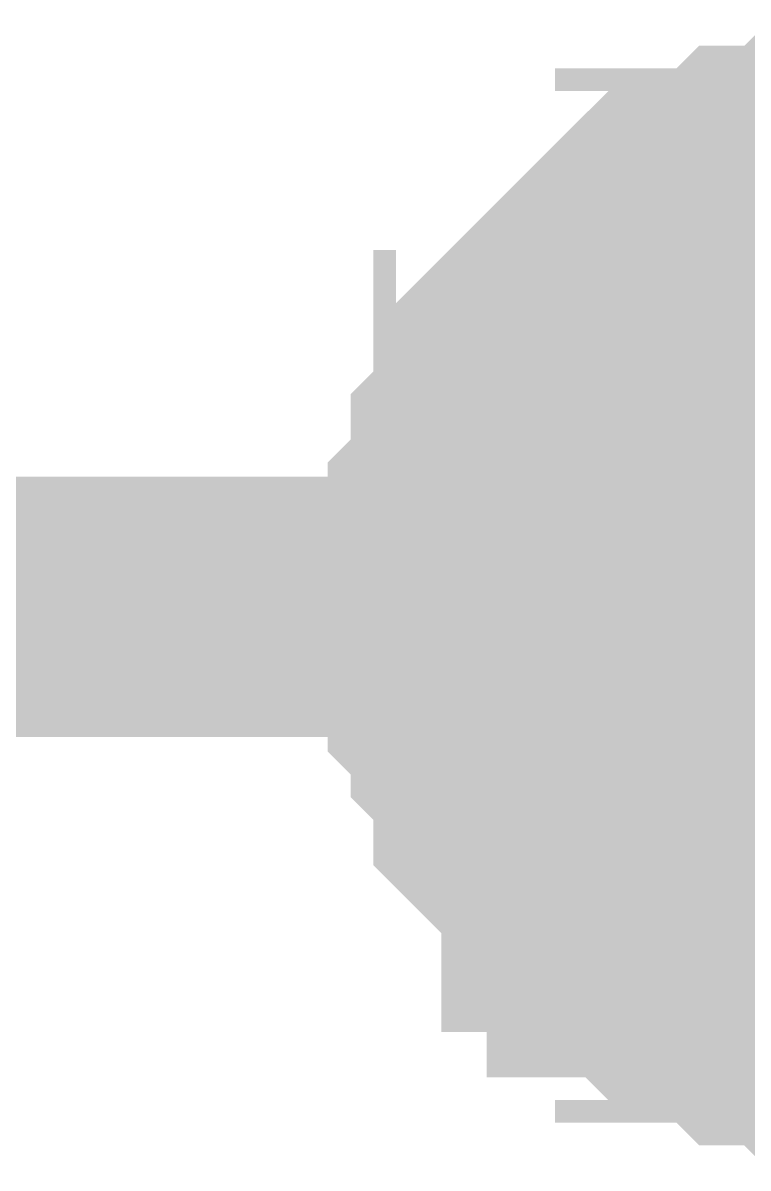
# Model space of a CAD drawing. Header units: inches. Extents: x 0 to 841, y 0 to 594.
# Drawn here: x 423.997 to 424.832, y 116.837 to 118.155 of the extents above; entities that cross this region are included whole.
import ezdxf

# ---------------------------------------------------------------- set-up
doc = ezdxf.new("R2010")
doc.units = ezdxf.units.IN
doc.layers.add('Sheet', color=255, linetype='Continuous')

msp = doc.modelspace()

# ---------------------------------------------------------------- linework, layer by layer
at = {"layer": 'Sheet'}
for points in [[(424.498, 117.483, 0.2997, 0.2997, 0), (424.498, 117.5092, 0.2997, 0.2997, 0), (424.498, 117.5353, 0.2997, 0.2997, 0), (424.498, 117.5614, 0.2997, 0.2997, 0), (424.498, 117.5875, 0.2997, 0.2997, 0), (424.5242, 117.6137, 0.2997, 0.2997, 0), (424.5242, 117.6398, 0.2997, 0.2997, 0), (424.5242, 117.6659, 0.2997, 0.2997, 0), (424.5503, 117.6921, 0.2997, 0.2997, 0), (424.5503, 117.7182, 0.2997, 0.2997, 0), (424.5503, 117.7443, 0.2997, 0.2997, 0), (424.5764, 117.7443, 0.2997, 0.2997, 0), (424.5764, 117.7705, 0.2997, 0.2997, 0), (424.6026, 117.7966, 0.2997, 0.2997, 0), (424.6287, 117.8227, 0.2997, 0.2997, 0), (424.6287, 117.8227, 0.2997, 0.2997, 0), (424.6548, 117.8488, 0.2997, 0.2997, 0), (424.681, 117.875, 0.2997, 0.2997, 0), (424.681, 117.875, 0.2997, 0.2997, 0), (424.7071, 117.9011, 0.2997, 0.2997, 0), (424.7332, 117.9272, 0.2997, 0.2997, 0), (424.7594, 117.9272, 0.2997, 0.2997, 0), (424.7594, 117.9534, 0.2997, 0.2997, 0), (424.7855, 117.9534, 0.2997, 0.2997, 0), (424.8116, 117.9534, 0.2997, 0.2997, 0), (424.8377, 117.9795, 0.2997, 0.2997, 0), (424.8639, 117.9795, 0.2997, 0.2997, 0), (424.89, 117.9795, 0.2997, 0.2997, 0), (424.9161, 118.0056, 0.2997, 0.2997, 0), (424.9423, 118.0056, 0.2997, 0.2997, 0), (424.9684, 118.0056, 0.2997, 0.2997, 0), (424.9945, 118.0056, 0.2997, 0.2997, 0)], [(424.498, 117.483, 0.2997, 0.2997, 0), (424.498, 117.5092, 0.2997, 0.2997, 0), (424.498, 117.5353, 0.2997, 0.2997, 0), (424.498, 117.5614, 0.2997, 0.2997, 0), (424.498, 117.5875, 0.2997, 0.2997, 0), (424.5242, 117.6137, 0.2997, 0.2997, 0), (424.5242, 117.6398, 0.2997, 0.2997, 0), (424.5242, 117.6659, 0.2997, 0.2997, 0), (424.5503, 117.6921, 0.2997, 0.2997, 0), (424.5503, 117.7182, 0.2997, 0.2997, 0), (424.5503, 117.7443, 0.2997, 0.2997, 0), (424.5764, 117.7443, 0.2997, 0.2997, 0), (424.5764, 117.7705, 0.2997, 0.2997, 0), (424.6026, 117.7966, 0.2997, 0.2997, 0), (424.6287, 117.8227, 0.2997, 0.2997, 0), (424.6287, 117.8227, 0.2997, 0.2997, 0), (424.6548, 117.8488, 0.2997, 0.2997, 0), (424.681, 117.875, 0.2997, 0.2997, 0), (424.681, 117.875, 0.2997, 0.2997, 0), (424.7071, 117.9011, 0.2997, 0.2997, 0), (424.7332, 117.9272, 0.2997, 0.2997, 0), (424.7594, 117.9272, 0.2997, 0.2997, 0), (424.7594, 117.9534, 0.2997, 0.2997, 0), (424.7855, 117.9534, 0.2997, 0.2997, 0), (424.8116, 117.9534, 0.2997, 0.2997, 0), (424.8377, 117.9795, 0.2997, 0.2997, 0), (424.8639, 117.9795, 0.2997, 0.2997, 0), (424.89, 117.9795, 0.2997, 0.2997, 0), (424.9161, 118.0056, 0.2997, 0.2997, 0), (424.9423, 118.0056, 0.2997, 0.2997, 0), (424.9684, 118.0056, 0.2997, 0.2997, 0), (424.9945, 118.0056, 0.2997, 0.2997, 0)], [(424.498, 117.483, 0.2997, 0.2997, 0), (424.498, 117.5092, 0.2997, 0.2997, 0), (424.498, 117.5353, 0.2997, 0.2997, 0), (424.498, 117.5614, 0.2997, 0.2997, 0), (424.498, 117.5875, 0.2997, 0.2997, 0), (424.5242, 117.6137, 0.2997, 0.2997, 0), (424.5242, 117.6398, 0.2997, 0.2997, 0), (424.5242, 117.6659, 0.2997, 0.2997, 0), (424.5503, 117.6921, 0.2997, 0.2997, 0), (424.5503, 117.7182, 0.2997, 0.2997, 0), (424.5503, 117.7443, 0.2997, 0.2997, 0), (424.5764, 117.7443, 0.2997, 0.2997, 0), (424.5764, 117.7705, 0.2997, 0.2997, 0), (424.6026, 117.7966, 0.2997, 0.2997, 0), (424.6287, 117.8227, 0.2997, 0.2997, 0), (424.6287, 117.8227, 0.2997, 0.2997, 0), (424.6548, 117.8488, 0.2997, 0.2997, 0), (424.681, 117.875, 0.2997, 0.2997, 0), (424.681, 117.875, 0.2997, 0.2997, 0), (424.7071, 117.9011, 0.2997, 0.2997, 0), (424.7332, 117.9272, 0.2997, 0.2997, 0), (424.7594, 117.9272, 0.2997, 0.2997, 0), (424.7594, 117.9534, 0.2997, 0.2997, 0), (424.7855, 117.9534, 0.2997, 0.2997, 0), (424.8116, 117.9534, 0.2997, 0.2997, 0), (424.8377, 117.9795, 0.2997, 0.2997, 0), (424.8639, 117.9795, 0.2997, 0.2997, 0), (424.89, 117.9795, 0.2997, 0.2997, 0), (424.9161, 118.0056, 0.2997, 0.2997, 0), (424.9423, 118.0056, 0.2997, 0.2997, 0), (424.9684, 118.0056, 0.2997, 0.2997, 0), (424.9945, 118.0056, 0.2997, 0.2997, 0)], [(424.498, 117.483, 0.2997, 0.2997, 0), (424.498, 117.5092, 0.2997, 0.2997, 0), (424.498, 117.5353, 0.2997, 0.2997, 0), (424.498, 117.5614, 0.2997, 0.2997, 0), (424.498, 117.5875, 0.2997, 0.2997, 0), (424.5242, 117.6137, 0.2997, 0.2997, 0), (424.5242, 117.6398, 0.2997, 0.2997, 0), (424.5242, 117.6659, 0.2997, 0.2997, 0), (424.5503, 117.6921, 0.2997, 0.2997, 0), (424.5503, 117.7182, 0.2997, 0.2997, 0), (424.5503, 117.7443, 0.2997, 0.2997, 0), (424.5764, 117.7443, 0.2997, 0.2997, 0), (424.5764, 117.7705, 0.2997, 0.2997, 0), (424.6026, 117.7966, 0.2997, 0.2997, 0), (424.6287, 117.8227, 0.2997, 0.2997, 0), (424.6287, 117.8227, 0.2997, 0.2997, 0), (424.6548, 117.8488, 0.2997, 0.2997, 0), (424.681, 117.875, 0.2997, 0.2997, 0), (424.681, 117.875, 0.2997, 0.2997, 0), (424.7071, 117.9011, 0.2997, 0.2997, 0), (424.7332, 117.9272, 0.2997, 0.2997, 0), (424.7594, 117.9272, 0.2997, 0.2997, 0), (424.7594, 117.9534, 0.2997, 0.2997, 0), (424.7855, 117.9534, 0.2997, 0.2997, 0), (424.8116, 117.9534, 0.2997, 0.2997, 0), (424.8377, 117.9795, 0.2997, 0.2997, 0), (424.8639, 117.9795, 0.2997, 0.2997, 0), (424.89, 117.9795, 0.2997, 0.2997, 0), (424.9161, 118.0056, 0.2997, 0.2997, 0), (424.9423, 118.0056, 0.2997, 0.2997, 0), (424.9684, 118.0056, 0.2997, 0.2997, 0), (424.9945, 118.0056, 0.2997, 0.2997, 0)], [(424.498, 117.483, 0.0991, 0.0991, 0), (424.498, 117.5092, 0.0991, 0.0991, 0), (424.498, 117.5353, 0.0991, 0.0991, 0), (424.498, 117.5614, 0.0991, 0.0991, 0), (424.498, 117.5875, 0.0991, 0.0991, 0), (424.5242, 117.6137, 0.0991, 0.0991, 0), (424.5242, 117.6398, 0.0991, 0.0991, 0), (424.5242, 117.6659, 0.0991, 0.0991, 0), (424.5503, 117.6921, 0.0991, 0.0991, 0), (424.5503, 117.7182, 0.0991, 0.0991, 0), (424.5503, 117.7443, 0.0991, 0.0991, 0), (424.5764, 117.7443, 0.0991, 0.0991, 0), (424.5764, 117.7705, 0.0991, 0.0991, 0), (424.6026, 117.7966, 0.0991, 0.0991, 0), (424.6287, 117.8227, 0.0991, 0.0991, 0), (424.6287, 117.8227, 0.0991, 0.0991, 0), (424.6548, 117.8488, 0.0991, 0.0991, 0), (424.681, 117.875, 0.0991, 0.0991, 0), (424.681, 117.875, 0.0991, 0.0991, 0), (424.7071, 117.9011, 0.0991, 0.0991, 0), (424.7332, 117.9272, 0.0991, 0.0991, 0), (424.7594, 117.9272, 0.0991, 0.0991, 0), (424.7594, 117.9534, 0.0991, 0.0991, 0), (424.7855, 117.9534, 0.0991, 0.0991, 0), (424.8116, 117.9534, 0.0991, 0.0991, 0), (424.8377, 117.9795, 0.0991, 0.0991, 0), (424.8639, 117.9795, 0.0991, 0.0991, 0), (424.89, 117.9795, 0.0991, 0.0991, 0)], [(424.498, 117.483, 0.0991, 0.0991, 0), (424.498, 117.5092, 0.0991, 0.0991, 0), (424.498, 117.5353, 0.0991, 0.0991, 0), (424.498, 117.5614, 0.0991, 0.0991, 0), (424.498, 117.5875, 0.0991, 0.0991, 0), (424.5242, 117.6137, 0.0991, 0.0991, 0), (424.5242, 117.6398, 0.0991, 0.0991, 0), (424.5242, 117.6659, 0.0991, 0.0991, 0), (424.5503, 117.6921, 0.0991, 0.0991, 0), (424.5503, 117.7182, 0.0991, 0.0991, 0), (424.5503, 117.7443, 0.0991, 0.0991, 0), (424.5764, 117.7443, 0.0991, 0.0991, 0), (424.5764, 117.7705, 0.0991, 0.0991, 0), (424.6026, 117.7966, 0.0991, 0.0991, 0), (424.6287, 117.8227, 0.0991, 0.0991, 0), (424.6287, 117.8227, 0.0991, 0.0991, 0), (424.6548, 117.8488, 0.0991, 0.0991, 0), (424.681, 117.875, 0.0991, 0.0991, 0), (424.681, 117.875, 0.0991, 0.0991, 0), (424.7071, 117.9011, 0.0991, 0.0991, 0), (424.7332, 117.9272, 0.0991, 0.0991, 0), (424.7594, 117.9272, 0.0991, 0.0991, 0), (424.7594, 117.9534, 0.0991, 0.0991, 0), (424.7855, 117.9534, 0.0991, 0.0991, 0), (424.8116, 117.9534, 0.0991, 0.0991, 0), (424.8377, 117.9795, 0.0991, 0.0991, 0), (424.8639, 117.9795, 0.0991, 0.0991, 0), (424.89, 117.9795, 0.0991, 0.0991, 0)], [(424.498, 117.483, 0.0991, 0.0991, 0), (424.498, 117.5092, 0.0991, 0.0991, 0), (424.498, 117.5353, 0.0991, 0.0991, 0), (424.498, 117.5614, 0.0991, 0.0991, 0), (424.498, 117.5875, 0.0991, 0.0991, 0), (424.5242, 117.6137, 0.0991, 0.0991, 0), (424.5242, 117.6398, 0.0991, 0.0991, 0), (424.5242, 117.6659, 0.0991, 0.0991, 0), (424.5503, 117.6921, 0.0991, 0.0991, 0), (424.5503, 117.7182, 0.0991, 0.0991, 0), (424.5503, 117.7443, 0.0991, 0.0991, 0), (424.5764, 117.7443, 0.0991, 0.0991, 0), (424.5764, 117.7705, 0.0991, 0.0991, 0), (424.6026, 117.7966, 0.0991, 0.0991, 0), (424.6287, 117.8227, 0.0991, 0.0991, 0), (424.6287, 117.8227, 0.0991, 0.0991, 0), (424.6548, 117.8488, 0.0991, 0.0991, 0), (424.681, 117.875, 0.0991, 0.0991, 0), (424.681, 117.875, 0.0991, 0.0991, 0), (424.7071, 117.9011, 0.0991, 0.0991, 0), (424.7332, 117.9272, 0.0991, 0.0991, 0), (424.7594, 117.9272, 0.0991, 0.0991, 0), (424.7594, 117.9534, 0.0991, 0.0991, 0), (424.7855, 117.9534, 0.0991, 0.0991, 0), (424.8116, 117.9534, 0.0991, 0.0991, 0), (424.8377, 117.9795, 0.0991, 0.0991, 0), (424.8639, 117.9795, 0.0991, 0.0991, 0), (424.89, 117.9795, 0.0991, 0.0991, 0)], [(424.498, 117.483, 0.0991, 0.0991, 0), (424.498, 117.5092, 0.0991, 0.0991, 0), (424.498, 117.5353, 0.0991, 0.0991, 0), (424.498, 117.5614, 0.0991, 0.0991, 0), (424.498, 117.5875, 0.0991, 0.0991, 0), (424.5242, 117.6137, 0.0991, 0.0991, 0), (424.5242, 117.6398, 0.0991, 0.0991, 0), (424.5242, 117.6659, 0.0991, 0.0991, 0), (424.5503, 117.6921, 0.0991, 0.0991, 0), (424.5503, 117.7182, 0.0991, 0.0991, 0), (424.5503, 117.7443, 0.0991, 0.0991, 0), (424.5764, 117.7443, 0.0991, 0.0991, 0), (424.5764, 117.7705, 0.0991, 0.0991, 0), (424.6026, 117.7966, 0.0991, 0.0991, 0), (424.6287, 117.8227, 0.0991, 0.0991, 0), (424.6287, 117.8227, 0.0991, 0.0991, 0), (424.6548, 117.8488, 0.0991, 0.0991, 0), (424.681, 117.875, 0.0991, 0.0991, 0), (424.681, 117.875, 0.0991, 0.0991, 0), (424.7071, 117.9011, 0.0991, 0.0991, 0), (424.7332, 117.9272, 0.0991, 0.0991, 0), (424.7594, 117.9272, 0.0991, 0.0991, 0), (424.7594, 117.9534, 0.0991, 0.0991, 0), (424.7855, 117.9534, 0.0991, 0.0991, 0), (424.8116, 117.9534, 0.0991, 0.0991, 0), (424.8377, 117.9795, 0.0991, 0.0991, 0), (424.8639, 117.9795, 0.0991, 0.0991, 0), (424.89, 117.9795, 0.0991, 0.0991, 0)], [(422.5121, 117.483, 0.2997, 0.2997, 0), (425.0207, 117.483, 0.2997, 0.2997, 0)], [(424.9945, 116.9865, 0.2997, 0.2997, 0), (424.9684, 116.9865, 0.2997, 0.2997, 0), (424.9423, 116.9865, 0.2997, 0.2997, 0), (424.9161, 116.9865, 0.2997, 0.2997, 0), (424.89, 117.0127, 0.2997, 0.2997, 0), (424.8639, 117.0127, 0.2997, 0.2997, 0), (424.8377, 117.0127, 0.2997, 0.2997, 0), (424.8116, 117.0388, 0.2997, 0.2997, 0), (424.7855, 117.0388, 0.2997, 0.2997, 0), (424.7594, 117.0388, 0.2997, 0.2997, 0), (424.7594, 117.0649, 0.2997, 0.2997, 0), (424.7332, 117.0649, 0.2997, 0.2997, 0), (424.7071, 117.0911, 0.2997, 0.2997, 0), (424.681, 117.0911, 0.2997, 0.2997, 0), (424.681, 117.1172, 0.2997, 0.2997, 0), (424.6548, 117.1433, 0.2997, 0.2997, 0), (424.6287, 117.1433, 0.2997, 0.2997, 0), (424.6287, 117.1695, 0.2997, 0.2997, 0), (424.6026, 117.1956, 0.2997, 0.2997, 0), (424.5764, 117.2217, 0.2997, 0.2997, 0), (424.5764, 117.2217, 0.2997, 0.2997, 0), (424.5503, 117.2478, 0.2997, 0.2997, 0), (424.5503, 117.274, 0.2997, 0.2997, 0), (424.5503, 117.3001, 0.2997, 0.2997, 0), (424.5242, 117.3262, 0.2997, 0.2997, 0), (424.5242, 117.3524, 0.2997, 0.2997, 0), (424.5242, 117.3524, 0.2997, 0.2997, 0), (424.498, 117.3785, 0.2997, 0.2997, 0), (424.498, 117.4046, 0.2997, 0.2997, 0), (424.498, 117.4308, 0.2997, 0.2997, 0), (424.498, 117.4569, 0.2997, 0.2997, 0), (424.498, 117.483, 0.2997, 0.2997, 0)], [(424.498, 117.483, 0.2997, 0.2997, 0), (424.498, 117.483, 0.2997, 0.2997, 0)], [(424.9945, 116.9865, 0.2997, 0.2997, 0), (424.9684, 116.9865, 0.2997, 0.2997, 0), (424.9423, 116.9865, 0.2997, 0.2997, 0), (424.9161, 116.9865, 0.2997, 0.2997, 0), (424.89, 117.0127, 0.2997, 0.2997, 0), (424.8639, 117.0127, 0.2997, 0.2997, 0), (424.8377, 117.0127, 0.2997, 0.2997, 0), (424.8116, 117.0388, 0.2997, 0.2997, 0), (424.7855, 117.0388, 0.2997, 0.2997, 0), (424.7594, 117.0388, 0.2997, 0.2997, 0), (424.7594, 117.0649, 0.2997, 0.2997, 0), (424.7332, 117.0649, 0.2997, 0.2997, 0), (424.7071, 117.0911, 0.2997, 0.2997, 0), (424.681, 117.0911, 0.2997, 0.2997, 0), (424.681, 117.1172, 0.2997, 0.2997, 0), (424.6548, 117.1433, 0.2997, 0.2997, 0), (424.6287, 117.1433, 0.2997, 0.2997, 0), (424.6287, 117.1695, 0.2997, 0.2997, 0), (424.6026, 117.1956, 0.2997, 0.2997, 0), (424.5764, 117.2217, 0.2997, 0.2997, 0), (424.5764, 117.2217, 0.2997, 0.2997, 0), (424.5503, 117.2478, 0.2997, 0.2997, 0), (424.5503, 117.274, 0.2997, 0.2997, 0), (424.5503, 117.3001, 0.2997, 0.2997, 0), (424.5242, 117.3262, 0.2997, 0.2997, 0), (424.5242, 117.3524, 0.2997, 0.2997, 0), (424.5242, 117.3524, 0.2997, 0.2997, 0), (424.498, 117.3785, 0.2997, 0.2997, 0), (424.498, 117.4046, 0.2997, 0.2997, 0), (424.498, 117.4308, 0.2997, 0.2997, 0), (424.498, 117.4569, 0.2997, 0.2997, 0), (424.498, 117.483, 0.2997, 0.2997, 0)], [(424.498, 117.483, 0.2997, 0.2997, 0), (424.498, 117.483, 0.2997, 0.2997, 0)], [(424.9945, 116.9865, 0.2997, 0.2997, 0), (424.9684, 116.9865, 0.2997, 0.2997, 0), (424.9423, 116.9865, 0.2997, 0.2997, 0), (424.9161, 116.9865, 0.2997, 0.2997, 0), (424.89, 117.0127, 0.2997, 0.2997, 0), (424.8639, 117.0127, 0.2997, 0.2997, 0), (424.8377, 117.0127, 0.2997, 0.2997, 0), (424.8116, 117.0388, 0.2997, 0.2997, 0), (424.7855, 117.0388, 0.2997, 0.2997, 0), (424.7594, 117.0388, 0.2997, 0.2997, 0), (424.7594, 117.0649, 0.2997, 0.2997, 0), (424.7332, 117.0649, 0.2997, 0.2997, 0), (424.7071, 117.0911, 0.2997, 0.2997, 0), (424.681, 117.0911, 0.2997, 0.2997, 0), (424.681, 117.1172, 0.2997, 0.2997, 0), (424.6548, 117.1433, 0.2997, 0.2997, 0), (424.6287, 117.1433, 0.2997, 0.2997, 0), (424.6287, 117.1695, 0.2997, 0.2997, 0), (424.6026, 117.1956, 0.2997, 0.2997, 0), (424.5764, 117.2217, 0.2997, 0.2997, 0), (424.5764, 117.2217, 0.2997, 0.2997, 0), (424.5503, 117.2478, 0.2997, 0.2997, 0), (424.5503, 117.274, 0.2997, 0.2997, 0), (424.5503, 117.3001, 0.2997, 0.2997, 0), (424.5242, 117.3262, 0.2997, 0.2997, 0), (424.5242, 117.3524, 0.2997, 0.2997, 0), (424.5242, 117.3524, 0.2997, 0.2997, 0), (424.498, 117.3785, 0.2997, 0.2997, 0), (424.498, 117.4046, 0.2997, 0.2997, 0), (424.498, 117.4308, 0.2997, 0.2997, 0), (424.498, 117.4569, 0.2997, 0.2997, 0), (424.498, 117.483, 0.2997, 0.2997, 0)], [(424.498, 117.483, 0.2997, 0.2997, 0), (424.498, 117.483, 0.2997, 0.2997, 0)], [(424.9945, 116.9865, 0.2997, 0.2997, 0), (424.9684, 116.9865, 0.2997, 0.2997, 0), (424.9423, 116.9865, 0.2997, 0.2997, 0), (424.9161, 116.9865, 0.2997, 0.2997, 0), (424.89, 117.0127, 0.2997, 0.2997, 0), (424.8639, 117.0127, 0.2997, 0.2997, 0), (424.8377, 117.0127, 0.2997, 0.2997, 0), (424.8116, 117.0388, 0.2997, 0.2997, 0), (424.7855, 117.0388, 0.2997, 0.2997, 0), (424.7594, 117.0388, 0.2997, 0.2997, 0), (424.7594, 117.0649, 0.2997, 0.2997, 0), (424.7332, 117.0649, 0.2997, 0.2997, 0), (424.7071, 117.0911, 0.2997, 0.2997, 0), (424.681, 117.0911, 0.2997, 0.2997, 0), (424.681, 117.1172, 0.2997, 0.2997, 0), (424.6548, 117.1433, 0.2997, 0.2997, 0), (424.6287, 117.1433, 0.2997, 0.2997, 0), (424.6287, 117.1695, 0.2997, 0.2997, 0), (424.6026, 117.1956, 0.2997, 0.2997, 0), (424.5764, 117.2217, 0.2997, 0.2997, 0), (424.5764, 117.2217, 0.2997, 0.2997, 0), (424.5503, 117.2478, 0.2997, 0.2997, 0), (424.5503, 117.274, 0.2997, 0.2997, 0), (424.5503, 117.3001, 0.2997, 0.2997, 0), (424.5242, 117.3262, 0.2997, 0.2997, 0), (424.5242, 117.3524, 0.2997, 0.2997, 0), (424.5242, 117.3524, 0.2997, 0.2997, 0), (424.498, 117.3785, 0.2997, 0.2997, 0), (424.498, 117.4046, 0.2997, 0.2997, 0), (424.498, 117.4308, 0.2997, 0.2997, 0), (424.498, 117.4569, 0.2997, 0.2997, 0), (424.498, 117.483, 0.2997, 0.2997, 0)], [(424.498, 117.483, 0.2997, 0.2997, 0), (424.498, 117.483, 0.2997, 0.2997, 0)], [(424.89, 117.0127, 0.0991, 0.0991, 0), (424.8639, 117.0127, 0.0991, 0.0991, 0), (424.8377, 117.0127, 0.0991, 0.0991, 0), (424.8116, 117.0388, 0.0991, 0.0991, 0), (424.7855, 117.0388, 0.0991, 0.0991, 0), (424.7594, 117.0388, 0.0991, 0.0991, 0), (424.7594, 117.0649, 0.0991, 0.0991, 0), (424.7332, 117.0649, 0.0991, 0.0991, 0), (424.7071, 117.0911, 0.0991, 0.0991, 0), (424.681, 117.0911, 0.0991, 0.0991, 0), (424.681, 117.1172, 0.0991, 0.0991, 0), (424.6548, 117.1433, 0.0991, 0.0991, 0), (424.6287, 117.1433, 0.0991, 0.0991, 0), (424.6287, 117.1695, 0.0991, 0.0991, 0), (424.6026, 117.1956, 0.0991, 0.0991, 0), (424.5764, 117.2217, 0.0991, 0.0991, 0), (424.5764, 117.2217, 0.0991, 0.0991, 0), (424.5503, 117.2478, 0.0991, 0.0991, 0), (424.5503, 117.274, 0.0991, 0.0991, 0), (424.5503, 117.3001, 0.0991, 0.0991, 0), (424.5242, 117.3262, 0.0991, 0.0991, 0), (424.5242, 117.3524, 0.0991, 0.0991, 0), (424.5242, 117.3524, 0.0991, 0.0991, 0), (424.498, 117.3785, 0.0991, 0.0991, 0), (424.498, 117.4046, 0.0991, 0.0991, 0), (424.498, 117.4308, 0.0991, 0.0991, 0), (424.498, 117.4569, 0.0991, 0.0991, 0), (424.498, 117.483, 0.0991, 0.0991, 0)], [(424.498, 117.483, 0.0991, 0.0991, 0), (424.498, 117.483, 0.0991, 0.0991, 0)], [(424.89, 117.0127, 0.0991, 0.0991, 0), (424.8639, 117.0127, 0.0991, 0.0991, 0), (424.8377, 117.0127, 0.0991, 0.0991, 0), (424.8116, 117.0388, 0.0991, 0.0991, 0), (424.7855, 117.0388, 0.0991, 0.0991, 0), (424.7594, 117.0388, 0.0991, 0.0991, 0), (424.7594, 117.0649, 0.0991, 0.0991, 0), (424.7332, 117.0649, 0.0991, 0.0991, 0), (424.7071, 117.0911, 0.0991, 0.0991, 0), (424.681, 117.0911, 0.0991, 0.0991, 0), (424.681, 117.1172, 0.0991, 0.0991, 0), (424.6548, 117.1433, 0.0991, 0.0991, 0), (424.6287, 117.1433, 0.0991, 0.0991, 0), (424.6287, 117.1695, 0.0991, 0.0991, 0), (424.6026, 117.1956, 0.0991, 0.0991, 0), (424.5764, 117.2217, 0.0991, 0.0991, 0), (424.5764, 117.2217, 0.0991, 0.0991, 0), (424.5503, 117.2478, 0.0991, 0.0991, 0), (424.5503, 117.274, 0.0991, 0.0991, 0), (424.5503, 117.3001, 0.0991, 0.0991, 0), (424.5242, 117.3262, 0.0991, 0.0991, 0), (424.5242, 117.3524, 0.0991, 0.0991, 0), (424.5242, 117.3524, 0.0991, 0.0991, 0), (424.498, 117.3785, 0.0991, 0.0991, 0), (424.498, 117.4046, 0.0991, 0.0991, 0), (424.498, 117.4308, 0.0991, 0.0991, 0), (424.498, 117.4569, 0.0991, 0.0991, 0), (424.498, 117.483, 0.0991, 0.0991, 0)], [(424.498, 117.483, 0.0991, 0.0991, 0), (424.498, 117.483, 0.0991, 0.0991, 0)], [(424.89, 117.0127, 0.0991, 0.0991, 0), (424.8639, 117.0127, 0.0991, 0.0991, 0), (424.8377, 117.0127, 0.0991, 0.0991, 0), (424.8116, 117.0388, 0.0991, 0.0991, 0), (424.7855, 117.0388, 0.0991, 0.0991, 0), (424.7594, 117.0388, 0.0991, 0.0991, 0), (424.7594, 117.0649, 0.0991, 0.0991, 0), (424.7332, 117.0649, 0.0991, 0.0991, 0), (424.7071, 117.0911, 0.0991, 0.0991, 0), (424.681, 117.0911, 0.0991, 0.0991, 0), (424.681, 117.1172, 0.0991, 0.0991, 0), (424.6548, 117.1433, 0.0991, 0.0991, 0), (424.6287, 117.1433, 0.0991, 0.0991, 0), (424.6287, 117.1695, 0.0991, 0.0991, 0), (424.6026, 117.1956, 0.0991, 0.0991, 0), (424.5764, 117.2217, 0.0991, 0.0991, 0), (424.5764, 117.2217, 0.0991, 0.0991, 0), (424.5503, 117.2478, 0.0991, 0.0991, 0), (424.5503, 117.274, 0.0991, 0.0991, 0), (424.5503, 117.3001, 0.0991, 0.0991, 0), (424.5242, 117.3262, 0.0991, 0.0991, 0), (424.5242, 117.3524, 0.0991, 0.0991, 0), (424.5242, 117.3524, 0.0991, 0.0991, 0), (424.498, 117.3785, 0.0991, 0.0991, 0), (424.498, 117.4046, 0.0991, 0.0991, 0), (424.498, 117.4308, 0.0991, 0.0991, 0), (424.498, 117.4569, 0.0991, 0.0991, 0), (424.498, 117.483, 0.0991, 0.0991, 0)], [(424.498, 117.483, 0.0991, 0.0991, 0), (424.498, 117.483, 0.0991, 0.0991, 0)], [(424.89, 117.0127, 0.0991, 0.0991, 0), (424.8639, 117.0127, 0.0991, 0.0991, 0), (424.8377, 117.0127, 0.0991, 0.0991, 0), (424.8116, 117.0388, 0.0991, 0.0991, 0), (424.7855, 117.0388, 0.0991, 0.0991, 0), (424.7594, 117.0388, 0.0991, 0.0991, 0), (424.7594, 117.0649, 0.0991, 0.0991, 0), (424.7332, 117.0649, 0.0991, 0.0991, 0), (424.7071, 117.0911, 0.0991, 0.0991, 0), (424.681, 117.0911, 0.0991, 0.0991, 0), (424.681, 117.1172, 0.0991, 0.0991, 0), (424.6548, 117.1433, 0.0991, 0.0991, 0), (424.6287, 117.1433, 0.0991, 0.0991, 0), (424.6287, 117.1695, 0.0991, 0.0991, 0), (424.6026, 117.1956, 0.0991, 0.0991, 0), (424.5764, 117.2217, 0.0991, 0.0991, 0), (424.5764, 117.2217, 0.0991, 0.0991, 0), (424.5503, 117.2478, 0.0991, 0.0991, 0), (424.5503, 117.274, 0.0991, 0.0991, 0), (424.5503, 117.3001, 0.0991, 0.0991, 0), (424.5242, 117.3262, 0.0991, 0.0991, 0), (424.5242, 117.3524, 0.0991, 0.0991, 0), (424.5242, 117.3524, 0.0991, 0.0991, 0), (424.498, 117.3785, 0.0991, 0.0991, 0), (424.498, 117.4046, 0.0991, 0.0991, 0), (424.498, 117.4308, 0.0991, 0.0991, 0), (424.498, 117.4569, 0.0991, 0.0991, 0), (424.498, 117.483, 0.0991, 0.0991, 0)], [(424.498, 117.483, 0.0991, 0.0991, 0), (424.498, 117.483, 0.0991, 0.0991, 0)]]:
    msp.add_lwpolyline(points, format="xyseb", dxfattribs=at)
msp.add_lwpolyline([(424.746, 117.5, 0.508, 0.508, 1), (425.254, 117.5, 0.508, 0.508, 1)], format="xyseb", close=True, dxfattribs=at)

doc.saveas('drawing.dxf')
